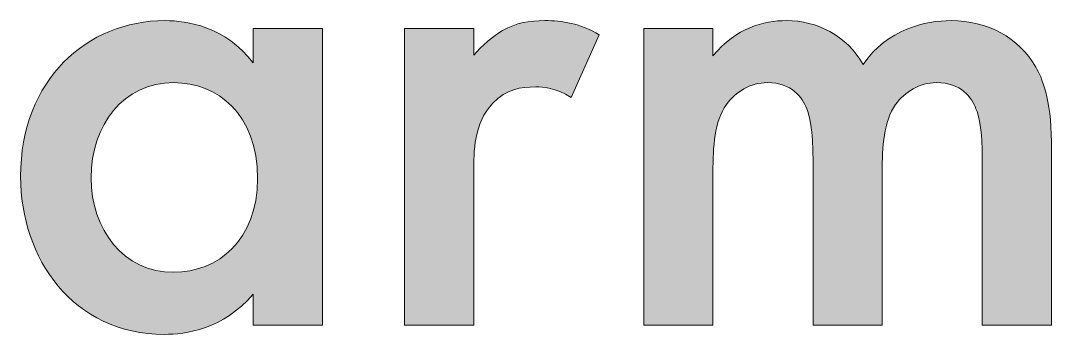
# Model space of a CAD drawing. Header units: inches. Extents: x 18.25 to 21.54, y -4.88 to -3.88.
import ezdxf

# ---------------------------------------------------------------- set-up
doc = ezdxf.new("R2010")
doc.units = ezdxf.units.IN
doc.header["$MEASUREMENT"] = 0
doc.layers.add('Layer 1', color=7, linetype='Continuous')

# ---------------------------------------------------------------- blocks, each defined once
blk = doc.blocks.new('block 3')
at = {"layer": 'Layer 1', "lineweight": 0}
for points, knots in [([(18.9924, -3.9082), (18.9924, -3.9082), (19.2126, -3.9082), (19.2126, -3.9082), (19.2126, -3.9082), (19.2126, -4.8542), (19.2126, -4.8542), (19.2126, -4.8542), (18.9924, -4.8542), (18.9924, -4.8542), (18.9924, -4.8542), (18.9924, -4.7554), (18.9924, -4.7554), (18.8957, -4.8677), (18.7766, -4.8835), (18.7092, -4.8835), (18.4171, -4.8835), (18.2508, -4.6408), (18.2508, -4.3801), (18.2508, -4.0722), (18.462, -3.8835), (18.7115, -3.8835), (18.7811, -3.8835), (18.9025, -3.9014), (18.9924, -4.0183), (18.9924, -4.0183), (18.9924, -3.9082), (18.9924, -3.9082)], [0, 0, 0, 0, 1, 1, 1, 2, 2, 2, 3, 3, 3, 4, 4, 4, 5, 5, 5, 6, 6, 6, 7, 7, 7, 8, 8, 8, 9, 9, 9, 9]), ([(18.4755, -4.3846), (18.4755, -4.5486), (18.5789, -4.6857), (18.7384, -4.6857), (18.8778, -4.6857), (19.0058, -4.5846), (19.0058, -4.3868), (19.0058, -4.1801), (18.8778, -4.0812), (18.7384, -4.0812), (18.5789, -4.0812), (18.4755, -4.2161), (18.4755, -4.3846)], [0, 0, 0, 0, 1, 1, 1, 2, 2, 2, 3, 3, 3, 4, 4, 4, 4])]:
    blk.add_open_spline(points, degree=3, knots=knots, dxfattribs=at)
blk = doc.blocks.new('block 4')
at = {"layer": 'Layer 1', "lineweight": 0}
blk.add_open_spline([(19.4748, -3.9082), (19.4748, -3.9082), (19.695, -3.9082), (19.695, -3.9082), (19.695, -3.9082), (19.695, -3.9936), (19.695, -3.9936), (19.7197, -3.9644), (19.7557, -3.9329), (19.7872, -3.9149), (19.8299, -3.8902), (19.8726, -3.8835), (19.922, -3.8835), (19.9759, -3.8835), (20.0344, -3.8925), (20.095, -3.9284), (20.095, -3.9284), (20.0051, -4.1284), (20.0051, -4.1284), (19.9557, -4.0969), (19.9153, -4.0947), (19.8928, -4.0947), (19.8456, -4.0947), (19.7984, -4.1014), (19.7557, -4.1464), (19.695, -4.2116), (19.695, -4.3014), (19.695, -4.3644), (19.695, -4.3644), (19.695, -4.8542), (19.695, -4.8542), (19.695, -4.8542), (19.4748, -4.8542), (19.4748, -4.8542), (19.4748, -4.8542), (19.4748, -3.9082), (19.4748, -3.9082)], degree=3, knots=[0, 0, 0, 0, 1, 1, 1, 2, 2, 2, 3, 3, 3, 4, 4, 4, 5, 5, 5, 6, 6, 6, 7, 7, 7, 8, 8, 8, 9, 9, 9, 10, 10, 10, 11, 11, 11, 12, 12, 12, 12], dxfattribs=at)
blk = doc.blocks.new('block 5')
at = {"layer": 'Layer 1', "lineweight": 0}
blk.add_open_spline([(20.2372, -3.9082), (20.2372, -3.9082), (20.4575, -3.9082), (20.4575, -3.9082), (20.4575, -3.9082), (20.4575, -3.9958), (20.4575, -3.9958), (20.5316, -3.9059), (20.6193, -3.8835), (20.6912, -3.8835), (20.79, -3.8835), (20.8822, -3.9307), (20.9361, -4.0228), (21.0148, -3.9104), (21.1339, -3.8835), (21.217, -3.8835), (21.3316, -3.8835), (21.4327, -3.9374), (21.4867, -4.0318), (21.5047, -4.0632), (21.5361, -4.1329), (21.5361, -4.27), (21.5361, -4.27), (21.5361, -4.8542), (21.5361, -4.8542), (21.5361, -4.8542), (21.3159, -4.8542), (21.3159, -4.8542), (21.3159, -4.8542), (21.3159, -4.3329), (21.3159, -4.3329), (21.3159, -4.2273), (21.3047, -4.1846), (21.2957, -4.1644), (21.2822, -4.1284), (21.2485, -4.0812), (21.1698, -4.0812), (21.1159, -4.0812), (21.0687, -4.1104), (21.0395, -4.1509), (21.0013, -4.2048), (20.9968, -4.2857), (20.9968, -4.3666), (20.9968, -4.3666), (20.9968, -4.8542), (20.9968, -4.8542), (20.9968, -4.8542), (20.7766, -4.8542), (20.7766, -4.8542), (20.7766, -4.8542), (20.7766, -4.3329), (20.7766, -4.3329), (20.7766, -4.2273), (20.7653, -4.1846), (20.7563, -4.1644), (20.7429, -4.1284), (20.7091, -4.0812), (20.6305, -4.0812), (20.5766, -4.0812), (20.5294, -4.1104), (20.5002, -4.1509), (20.462, -4.2048), (20.4575, -4.2857), (20.4575, -4.3666), (20.4575, -4.3666), (20.4575, -4.8542), (20.4575, -4.8542), (20.4575, -4.8542), (20.2372, -4.8542), (20.2372, -4.8542), (20.2372, -4.8542), (20.2372, -3.9082), (20.2372, -3.9082)], degree=3, knots=[0, 0, 0, 0, 1, 1, 1, 2, 2, 2, 3, 3, 3, 4, 4, 4, 5, 5, 5, 6, 6, 6, 7, 7, 7, 8, 8, 8, 9, 9, 9, 10, 10, 10, 11, 11, 11, 12, 12, 12, 13, 13, 13, 14, 14, 14, 15, 15, 15, 16, 16, 16, 17, 17, 17, 18, 18, 18, 19, 19, 19, 20, 20, 20, 21, 21, 21, 22, 22, 22, 23, 23, 23, 24, 24, 24, 24], dxfattribs=at)
blk = doc.blocks.new('block 2')
at = {"layer": 'Layer 1'}
for name in ['block 3', 'block 4', 'block 5']:
    blk.add_blockref(name, (0, 0), dxfattribs=at)

msp = doc.modelspace()

# ---------------------------------------------------------------- hatches: boundary and pattern name
at = {"layer": 'Layer 1', "true_color": 0x394048}
h = msp.add_hatch(color=149, dxfattribs=at)
h.dxf.hatch_style = 2
edge = h.paths.add_edge_path()
edge.add_spline(control_points=[(18.9924, -3.9082), (18.9924, -3.9082), (19.2126, -3.9082), (19.2126, -3.9082), (19.2126, -3.9082), (19.2126, -4.8542), (19.2126, -4.8542), (19.2126, -4.8542), (18.9924, -4.8542), (18.9924, -4.8542), (18.9924, -4.8542), (18.9924, -4.7554), (18.9924, -4.7554), (18.8957, -4.8677), (18.7766, -4.8835), (18.7092, -4.8835), (18.4171, -4.8835), (18.2508, -4.6408), (18.2508, -4.3801), (18.2508, -4.0722), (18.462, -3.8835), (18.7115, -3.8835), (18.7811, -3.8835), (18.9025, -3.9014), (18.9924, -4.0183), (18.9924, -4.0183), (18.9924, -3.9082), (18.9924, -3.9082)], knot_values=[0, 0, 0, 0, 1, 1, 1, 2, 2, 2, 3, 3, 3, 4, 4, 4, 5, 5, 5, 6, 6, 6, 7, 7, 7, 8, 8, 8, 9, 9, 9, 9], degree=3, periodic=1)
edge = h.paths.add_edge_path()
edge.add_spline(control_points=[(18.4755, -4.3846), (18.4755, -4.5486), (18.5789, -4.6857), (18.7384, -4.6857), (18.8778, -4.6857), (19.0058, -4.5846), (19.0058, -4.3868), (19.0058, -4.1801), (18.8778, -4.0812), (18.7384, -4.0812), (18.5789, -4.0812), (18.4755, -4.2161), (18.4755, -4.3846)], knot_values=[0, 0, 0, 0, 1, 1, 1, 2, 2, 2, 3, 3, 3, 4, 4, 4, 4], degree=3, periodic=1)
edge = h.paths.add_edge_path()
edge.add_spline(control_points=[(19.4748, -3.9082), (19.4748, -3.9082), (19.695, -3.9082), (19.695, -3.9082), (19.695, -3.9082), (19.695, -3.9936), (19.695, -3.9936), (19.7197, -3.9644), (19.7557, -3.9329), (19.7872, -3.9149), (19.8299, -3.8902), (19.8726, -3.8835), (19.922, -3.8835), (19.9759, -3.8835), (20.0344, -3.8925), (20.095, -3.9284), (20.095, -3.9284), (20.0051, -4.1284), (20.0051, -4.1284), (19.9557, -4.0969), (19.9153, -4.0947), (19.8928, -4.0947), (19.8456, -4.0947), (19.7984, -4.1014), (19.7557, -4.1464), (19.695, -4.2116), (19.695, -4.3014), (19.695, -4.3644), (19.695, -4.3644), (19.695, -4.8542), (19.695, -4.8542), (19.695, -4.8542), (19.4748, -4.8542), (19.4748, -4.8542), (19.4748, -4.8542), (19.4748, -3.9082), (19.4748, -3.9082)], knot_values=[0, 0, 0, 0, 1, 1, 1, 2, 2, 2, 3, 3, 3, 4, 4, 4, 5, 5, 5, 6, 6, 6, 7, 7, 7, 8, 8, 8, 9, 9, 9, 10, 10, 10, 11, 11, 11, 12, 12, 12, 12], degree=3, periodic=1)
edge = h.paths.add_edge_path()
edge.add_spline(control_points=[(20.2372, -3.9082), (20.2372, -3.9082), (20.4575, -3.9082), (20.4575, -3.9082), (20.4575, -3.9082), (20.4575, -3.9958), (20.4575, -3.9958), (20.5316, -3.9059), (20.6193, -3.8835), (20.6912, -3.8835), (20.79, -3.8835), (20.8822, -3.9307), (20.9361, -4.0228), (21.0148, -3.9104), (21.1339, -3.8835), (21.217, -3.8835), (21.3316, -3.8835), (21.4327, -3.9374), (21.4867, -4.0318), (21.5047, -4.0632), (21.5361, -4.1329), (21.5361, -4.27), (21.5361, -4.27), (21.5361, -4.8542), (21.5361, -4.8542), (21.5361, -4.8542), (21.3159, -4.8542), (21.3159, -4.8542), (21.3159, -4.8542), (21.3159, -4.3329), (21.3159, -4.3329), (21.3159, -4.2273), (21.3047, -4.1846), (21.2957, -4.1644), (21.2822, -4.1284), (21.2485, -4.0812), (21.1698, -4.0812), (21.1159, -4.0812), (21.0687, -4.1104), (21.0395, -4.1509), (21.0013, -4.2048), (20.9968, -4.2857), (20.9968, -4.3666), (20.9968, -4.3666), (20.9968, -4.8542), (20.9968, -4.8542), (20.9968, -4.8542), (20.7766, -4.8542), (20.7766, -4.8542), (20.7766, -4.8542), (20.7766, -4.3329), (20.7766, -4.3329), (20.7766, -4.2273), (20.7653, -4.1846), (20.7563, -4.1644), (20.7429, -4.1284), (20.7091, -4.0812), (20.6305, -4.0812), (20.5766, -4.0812), (20.5294, -4.1104), (20.5002, -4.1509), (20.462, -4.2048), (20.4575, -4.2857), (20.4575, -4.3666), (20.4575, -4.3666), (20.4575, -4.8542), (20.4575, -4.8542), (20.4575, -4.8542), (20.2372, -4.8542), (20.2372, -4.8542), (20.2372, -4.8542), (20.2372, -3.9082), (20.2372, -3.9082)], knot_values=[0, 0, 0, 0, 1, 1, 1, 2, 2, 2, 3, 3, 3, 4, 4, 4, 5, 5, 5, 6, 6, 6, 7, 7, 7, 8, 8, 8, 9, 9, 9, 10, 10, 10, 11, 11, 11, 12, 12, 12, 13, 13, 13, 14, 14, 14, 15, 15, 15, 16, 16, 16, 17, 17, 17, 18, 18, 18, 19, 19, 19, 20, 20, 20, 21, 21, 21, 22, 22, 22, 23, 23, 23, 24, 24, 24, 24], degree=3, periodic=1)

# ---------------------------------------------------------------- block references
at = {"layer": 'Layer 1'}
msp.add_blockref('block 2', (0, 0), dxfattribs=at)

doc.saveas('drawing.dxf')
